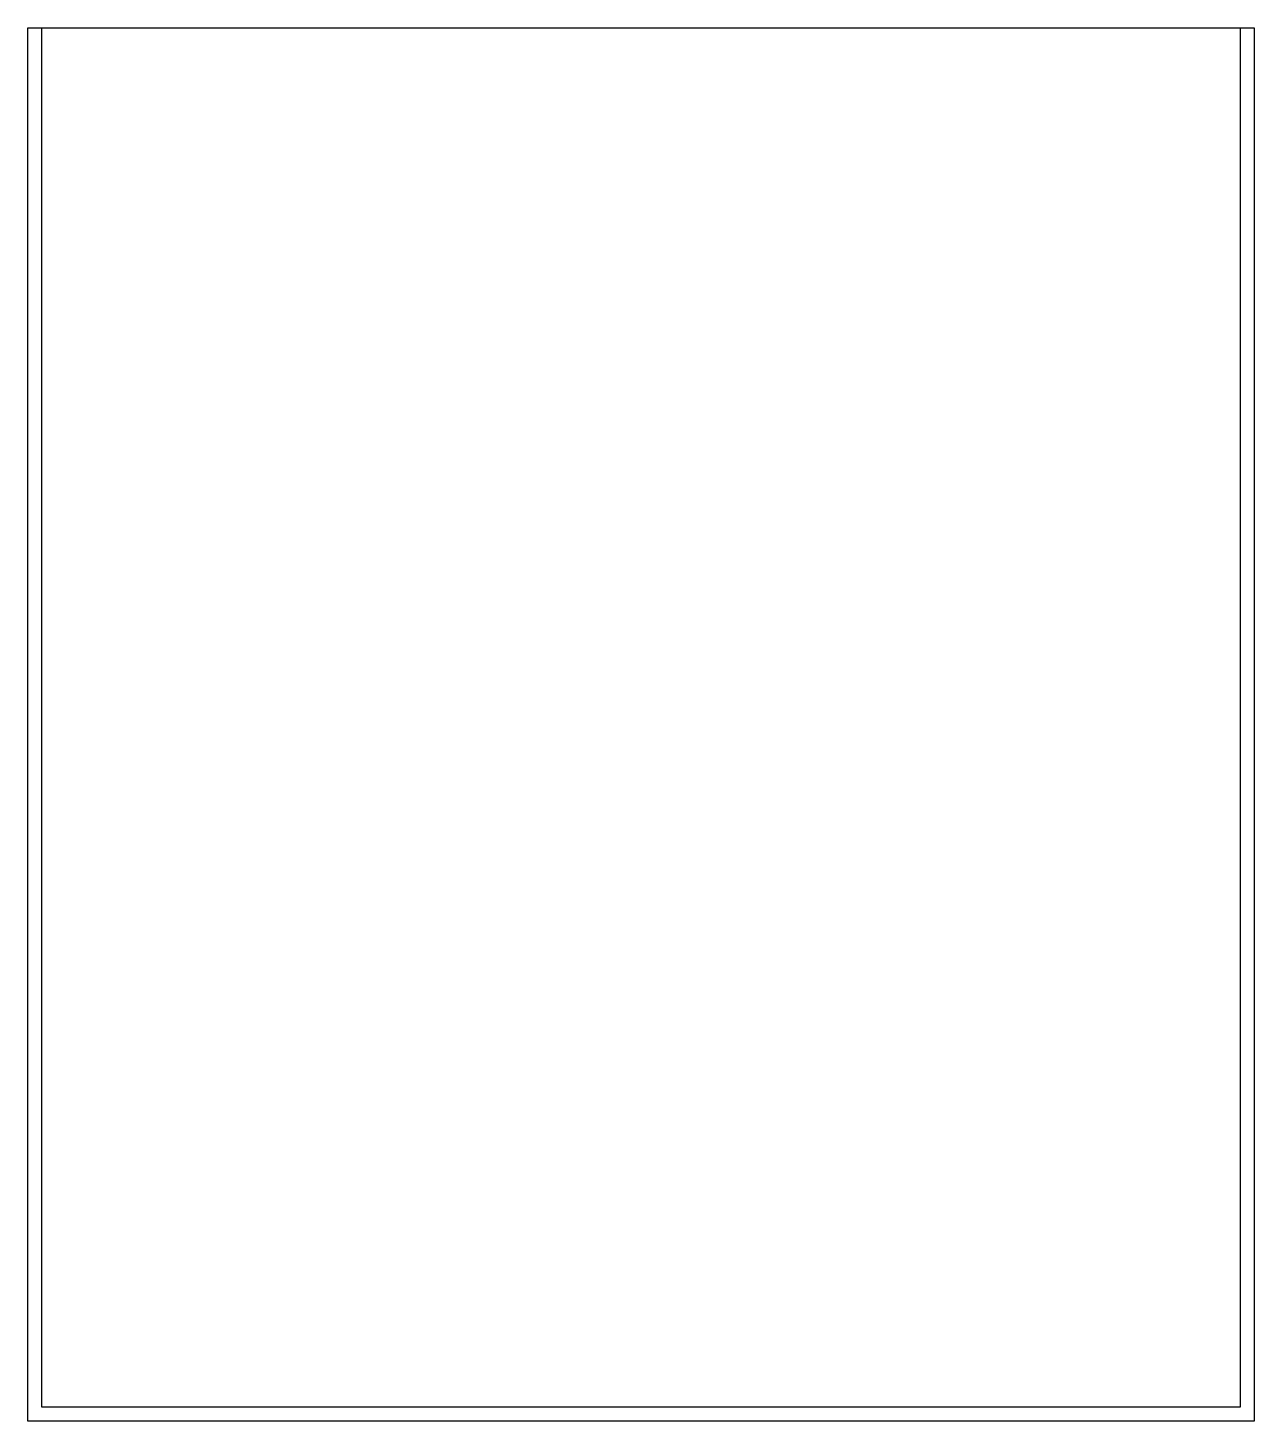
# Model space of a CAD drawing. Header units: millimetres. Extents: x 0 to 352, y 0 to 400.
import ezdxf

# ---------------------------------------------------------------- set-up
doc = ezdxf.new("R2010")
doc.units = ezdxf.units.MM

msp = doc.modelspace()

# ---------------------------------------------------------------- linework, layer by layer
msp.add_lwpolyline([(0, 400), (352, 400), (352, 0), (0, 0)], close=True)
at = {"elevation": 4}
msp.add_lwpolyline([(4, 400), (348, 400), (348, 4), (4, 4)], close=True, dxfattribs=at)

doc.saveas('drawing.dxf')
